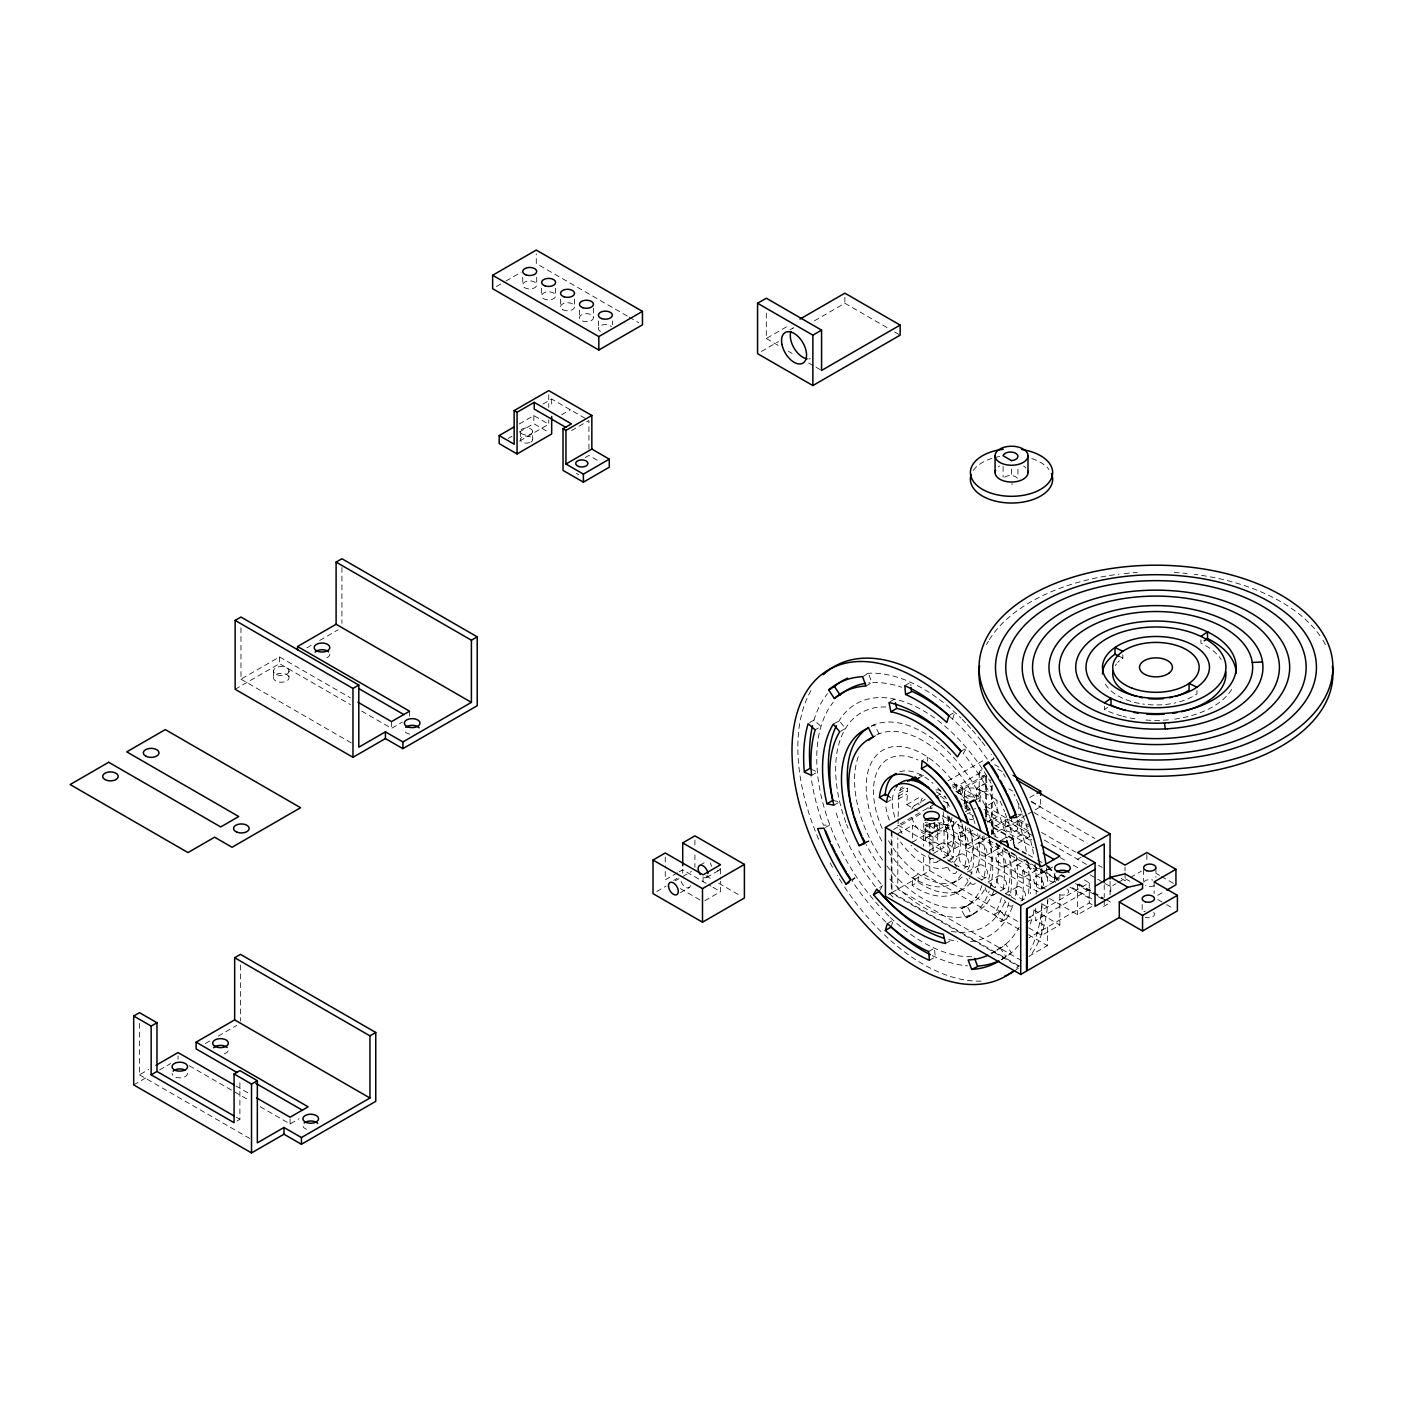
<?xml version="1.0" encoding="UTF-8"?>
<svg xmlns="http://www.w3.org/2000/svg" width="1403" height="1403" viewBox="0 0 1403 1403"><rect width="100%" height="100%" fill="white"/><g stroke="black" fill="none" stroke-linecap="round" stroke-linejoin="round"><path stroke-width="0.75" stroke-dasharray="5 3.75" d="M951.953 817.423L951.883 818.317A16.45 9.505 60 0 1 940.396 823.017M912.16 885.381L912.792 877.419L918.614 874.051L917.983 882.031L912.16 885.381L913.002 885.977A80.234 46.317 60 0 0 969.666 878.068M927.576 761.268L927.909 757.287L923.542 759.795M898.095 816.546L898.92 793.186L900.919 787.89L904.409 785.873M898.92 793.186L907.653 788.153L906.812 804.638L917.878 811.022M891.168 927.05L893.202 920.175L887.38 923.542M952.672 719.143L954.724 712.25L948.902 715.618M813.915 720.388L815.564 715.302A160.468 92.651 60 0 1 827.472 693.731M1030.311 924.016L1031.959 918.93A160.468 92.651 60 0 0 1034.485 908.074M1001.426 897.815A123.446 71.272 60 0 1 995.551 912.511L994.499 914.247L1000.97 921.859L1002.689 918.877A133.723 77.2 60 0 0 1009.003 901.848M879.26 891.256L882.627 885.731L880.593 883.346A123.446 71.272 60 0 1 857.04 847.71M838.398 721.931L840.643 718.371A133.723 77.2 60 0 1 890.326 698.343L894.816 699.168A133.723 77.2 60 0 1 964.247 745.274L968.456 750.237A133.723 77.2 60 0 1 982.258 768.879M1002.724 958.442L1011.388 952.76L1005.723 944.219L998.971 948.41A150.191 86.705 60 0 1 991.763 953.338L997.586 949.971M990.939 761.145L993.973 758.532L991.009 754.13M1026.435 853.603L1013.299 846.027L1013.299 839.38L1028.294 830.646M1121.541 715.916A80.234 46.317 0 0 1 1105.336 710.023L1104.424 709.567L1107.721 707.287M496.416 286.51L504.01 282.143M505.904 281.038L521.092 272.27M542.961 404.046L551.677 399.013L587.068 419.427M519.233 423.987L533.824 415.569L548.766 424.197L548.766 420.006M508.307 438.367L511.955 436.263M519.233 432.054L533.824 423.636L548.117 431.878M561.568 414.797L570.302 409.764M519.619 441.033L548.766 424.197M571.459 430.581L588.927 420.514L588.927 451.082M766.301 313.062L766.301 338.526L788.749 325.566M789.942 329.81L793.432 327.793A17.695 10.207 60 0 0 791.502 330.038M761.373 351.452L778.455 341.595M814.494 320.778L844.869 303.258L887.24 327.723M585.226 457.588L588.927 455.449L598.187 460.798M240.965 627.755L240.965 679.192L279.513 656.937L350.469 697.887M235.143 689.276L279.513 663.654L350.469 704.622M306.801 647.905L312.343 644.696M319.744 640.434L338.228 629.754M361.658 711.075L391.542 728.332L402.363 722.071M139.511 1023.383L139.511 1074.821L148.7 1069.524M133.688 1084.887L148.49 1076.364M159.574 1069.945L170.675 1063.544M205.347 1043.534L210.888 1040.324M218.289 1036.063L236.774 1025.383M862.582 676.667L868.404 673.3L871.894 682.665L876.489 682.559A150.191 86.705 60 0 1 901.691 687.242M866.072 686.014L871.894 682.665A150.191 86.705 60 0 0 868.65 682.91M809.654 722.58L814.021 720.072L821.018 726.473L815.213 729.841M833.277 724.176L839.099 720.826L845.553 728.438L839.731 731.787M904.812 685.699L910.617 682.332L910.933 685.839M890.168 701.64L894.535 699.115M871.438 726.351L874.35 724.667L879.015 733.822L873.21 737.171M811.583 775.385L817.405 772.036L810.145 768.756M236.984 1121.015L239.895 1119.331L239.895 1081.204M677.474 872.806L665.25 879.874L665.25 869.527M679.21 871.807L682.717 869.79L711.075 886.17M673.633 880.4L677.123 878.383M699.816 865.283L706.796 861.249M656.744 891.501L666.022 886.152M675.281 880.786L678.999 878.646M682.717 876.507L691.433 871.473M680.473 892.606L689.189 887.555M706.656 877.471L718.862 870.421M833.891 805.234L839.713 801.885L832.768 800.394M260.204 1106.704L290.088 1123.943L299.102 1118.735M825.473 827.367L829.839 824.841L823.456 825.192L822.947 823.859A160.468 92.651 60 0 1 811.022 776.718M960.792 751.429L966.614 748.062L963.247 753.569L965.282 755.971A123.446 71.272 60 0 1 1005.477 834.522L1006.161 837.433L1013.106 838.924L1007.284 842.274M704.815 900.691L720.528 891.624L720.528 881.294M919.035 777.823L924.279 774.807L919.123 775.245M899.779 790.398L906.759 786.364M886.678 802.358L892.501 798.991L888.888 796.553M898.341 796.238L907.075 791.187M898.095 799.219L906.812 794.186M906.812 804.638L921.789 795.992M947.972 780.875L985.38 759.286M991.062 760.216L993.973 758.532M914.703 805.41L925.191 799.359M935.906 796.641L943.325 792.362M952.584 787.013L956.285 784.873L976.646 796.641M953.391 788.223L982.977 771.141M864.739 843.484L870.561 840.134L864.985 842.309M898.095 818.703L898.095 825.192L934.03 804.445M956.285 784.873L956.285 791.59L985.38 774.807M920.631 813.863L891.975 830.401L891.975 892.554L1019.753 966.316M957.021 792.853L986.397 775.894L986.397 816.616M897.797 833.768L912.616 825.21L932.977 836.977L944.061 830.576L1045.463 889.116M976.646 798.745L976.646 788.24L991.483 779.665M963.686 804.112L967.386 801.99M975.067 800.359L980.89 797.009M932.977 836.977L932.977 853.761L944.061 847.359L923.7 835.609L912.616 842.01L912.616 825.21M969.28 809.285L965.597 811.425L977.172 818.107M850.621 880.225L856.444 876.875L851.902 880.768L854.865 885.17A160.468 92.651 60 0 0 886.24 922.455M931.171 833.908L948.621 823.824M944.763 829.857L953.479 824.806M985.958 821.071L985.958 806.374L997.007 799.991L997.007 816.792L987.8 822.105M941.22 843.501L929.277 850.393A6.997 4.034 60 0 1 933.889 850.972M959.582 832.838L968.105 827.928M947.551 843.677L953.374 840.309L960.617 845.237L954.794 848.587L947.551 843.677A43.212 24.938 60 0 0 942.15 817.247M938.151 822.719L962.107 836.556L972.98 830.278M987.484 821.895L992.938 818.738L1030.346 840.344M1029.749 797.5L1035.204 794.344M879.716 887.415L882.627 885.731M1007.915 818.896L992.938 827.612L1013.299 839.38M937.011 861.986L942.132 859.022M943.833 858.04L948.937 855.093M966.649 844.922L978.575 838.029M1016.596 817.475L1022.419 814.108L1020.227 808.374A160.468 92.651 60 0 0 1014.123 794.326M888.345 894.658L891.256 892.974L1019.034 966.737M891.975 892.554L929.803 870.719L1019.42 922.455M949.691 859.232L953.374 857.11L953.374 818.738M965.597 826.437L965.597 850.06L989.641 836.17M1031.889 835.294L1011.528 823.526L992.938 834.259L992.938 818.738M1026.102 815.108L1018.841 819.317L1030.205 825.876M1027.925 814.073L1033.38 810.916M1035.204 809.864L1040.658 806.725L1040.658 795.08M960.494 854.164L948.568 861.039A6.997 4.034 60 0 1 953.338 862.319M978.54 843.747L985.344 839.801M1001.795 839.959L1006.161 837.433M964.071 868.247L967.491 866.282M985.52 855.865L997.463 848.973M967.474 871.964L979.399 865.072M997.445 854.655L1005.969 849.744M1030.1 836.328L1013.86 845.711L1013.86 838.994L993.499 827.226L993.499 833.943M952.321 883.452L958.144 880.102M956.408 892.957L962.23 889.59M981.293 880.137L986.397 877.191M1004.443 866.773L1016.368 859.899M988.098 881.908L998.322 875.998M1016.351 865.581L1026.575 859.671M1022.313 900.603A150.191 86.705 60 0 0 1023.103 876.454L1022.682 870.649L1028.504 867.282L1035.73 870.561L1023.348 877.699M961.037 908.846L966.86 905.496L971.525 914.616L965.702 917.983L961.037 908.846L963.247 907.916A96.702 55.822 60 0 0 982.1 885.083M966.053 906.408L971.876 903.041M993.377 894.991L998.498 892.045M1000.199 891.063L1005.32 888.117M1017.228 886.924L1005.302 893.799A6.997 4.034 60 0 1 1011.265 896.342M1035.274 876.507L1047.199 869.614M1052.636 866.984L1041.815 873.227L941.01 815.038M969.929 916.036L975.751 912.687M1077.609 859.285L1081.152 857.251M928.646 951.532L934.468 948.182L935.257 956.986L929.435 960.336M994.499 914.247L1000.321 910.88L1006.793 918.491L1000.97 921.859M945.517 943.517L951.339 940.168M1020.823 901.007L1024.225 899.025M1042.254 888.608L1054.197 881.733M1028.855 917.685L1089.237 882.803L1089.237 902.971L1028.855 937.835M1026.031 922.595L1031.854 919.246L1029.065 916.685M1035.712 908.337L1035.712 920.438L1092.253 887.801M1105.161 883.539L1110.773 886.784L1116.139 883.68M1117.928 882.645L1125.083 878.506L1132.081 882.54M1121.243 878.436L1125.031 880.628L1128.661 878.524M1130.485 877.471L1141.393 871.175M1028.75 927.839L1041.815 935.38L1059.861 924.98L1059.861 892.834M1049.602 898.551L1077.609 914.721L1092.411 906.18M1001.935 959.301L1004.846 957.618M1103.495 906.496L1110.773 902.304L1105.143 899.042M1028.855 956.32L1047.34 945.64L1047.34 927.155L1035.712 920.438M1157.756 895.324L1165.034 891.133M871.614 725.86L874.735 724.509A106.979 61.767 60 0 1 939.414 743.923M876.805 734.751L879.751 733.506A96.702 55.822 60 0 1 974.699 797.956M965.702 917.983L966.895 917.527A106.979 61.767 60 0 0 989.255 890.993M1018.157 814.354L1022.419 814.108M866.896 673.37L871.737 673.159A160.468 92.651 60 0 1 908.25 681.244L913.704 683.735A160.468 92.651 60 0 1 951.76 709.567L957.021 714.355A160.468 92.651 60 0 1 960.932 718.126M948.779 939.607L953.321 940.589A133.723 77.2 60 0 0 957.775 941.273M1022.682 870.649L1029.96 874.332A160.468 92.651 60 0 1 1030.504 893.623M932.188 955.583L937.642 958.056A160.468 92.651 60 0 0 967.526 965.878M1118.928 656.148L1122.856 658.06A43.212 24.938 0 0 0 1117.805 662.374M894.605 331.967L900.147 335.159M766.301 338.526L779.209 345.98M788.416 351.294L792.099 353.416M808.689 362.991L814.214 366.183M816.055 367.253L821.579 370.445M627.299 316.061L536.279 263.518L536.279 253.908M629.193 317.166L638.681 322.637M994.639 764.617L1000.181 767.827M997.831 769.054L1003.443 772.299M1031.451 801.394L1040.658 806.725M1155.949 873.28L1159.58 875.384M1161.403 876.419L1174.136 883.785M1008.845 788.854L1012.58 791.011M1031.275 801.814L1094.884 838.52M1034.011 812.547L1087.097 843.203M976.646 788.24L997.007 799.991M1041.587 832.453L1075.733 852.165M1098.479 865.3L1102.267 867.492M1157.703 899.498L1164.876 903.62M1166.665 904.654L1173.82 908.793M1018.315 820.737L1028.504 826.613M985.958 806.374L1027.347 830.278M1044.27 840.046L1087.535 865.02M956.285 791.59L969.245 799.079M984.047 809.321L997.007 816.792M960.915 798.973L968.386 803.288M985.187 812.986L1031.854 839.941M1060.282 857.619L1065.894 860.863M1073.365 865.177L1078.977 868.422M1090.201 874.893L1095.813 878.138M1097.69 879.207L1103.302 882.452M964.65 807.847L970.245 811.092M987.046 820.79L1033.73 847.728M936.345 791.853L945.815 797.307M1084.256 879.927L1089.237 882.803M943.325 800.92L948.866 804.112M1028.294 854.673L1035.8 859.004M1037.676 860.092L1043.288 863.336M1045.165 864.423L1052.671 868.755M1078.907 883.908L1092.025 891.466M1093.902 892.554L1103.284 897.973M994.078 835.767L997.831 837.924M1014.65 847.64L1025.874 854.129M1046.463 866.002L1052.057 869.246M1061.422 874.648L1065.158 876.805M1078.258 884.364L1106.301 900.551M1047.497 867.44L1053.092 870.667M1060.563 874.981L1064.298 877.138M1075.505 883.609L1096.041 895.465M1097.9 896.535L1103.495 899.779M995.744 843.449L1016.316 855.321M1023.804 859.636L1059.335 880.155M1072.436 887.713L1093.007 899.604M988.571 840.151L1058.686 880.628M1069.893 887.099L1092.306 900.024M1089.237 902.971L1092.148 904.654M965.597 850.06L1038.395 892.098M1042.359 904.111L1047.34 907.004L1047.34 900.708M898.095 825.192L953.374 857.11M959.038 866.773L947.849 860.302L947.849 815.301M977.716 877.541L983.31 880.786M990.781 885.1L998.252 889.397M1005.723 893.711L1009.458 895.868M1011.317 896.955L1016.912 900.182M1033.73 909.881L1059.861 924.98M1019.244 929.417L923.7 874.244L923.7 854.918M1028.609 934.819L1047.34 945.64M1021.454 960.581L897.797 889.186L897.797 838.029M705.919 875.805L711.409 878.979M718.739 883.206L740.731 895.903M712.97 887.257L720.528 891.624M680.385 888.608L703.078 901.708M240.965 679.192L351.329 742.906M235.95 1085.975L249.015 1093.516M189.265 1065.736L249.015 1100.233M236.125 1117.156L239.895 1119.331M139.511 1074.821L249.874 1138.534M949.305 716.091L954.443 720.739A150.191 86.705 60 0 1 987.466 759.514M890.326 917.492L893.992 920.929A150.191 86.705 60 0 0 930.978 946.569L936.292 949.007A150.191 86.705 60 0 0 971.77 956.741M999.901 947.569L1005.583 956.109M844.624 887.047L847.184 890.887A176.936 102.156 60 0 0 881.645 932.188M1035.063 864.283L1035.782 870.982A160.468 92.651 60 0 1 1036.115 894.36M1200.915 639.768L1200.915 643.135A69.957 40.389 0 0 1 1221.171 659.463M1196.952 690.557L1196.952 693.924A53.489 30.884 0 0 1 1173.995 703.149M1155.932 867.633L1155.932 877.331M1154.125 881.908L1154.125 893.553M1146.847 854.445L1146.847 860.267M1143.585 869.562L1143.585 881.207M1142.165 904.497L1142.165 912.266M1125.031 867.054L1125.031 870.93M1125.031 872.859L1125.031 880.628M1122.856 654.692L1122.856 658.06M1110.773 886.784L1110.773 894.535M1110.054 881.189L1110.054 898.411M1104.424 706.2L1104.424 709.567M1104.231 884.644L1104.231 897.499M1104.231 899.639L1104.231 906.075M1077.609 884.153L1077.609 914.721M1054.67 874.648L1054.67 880.014M1041.815 868.194L1041.815 888.239M1041.815 903.234L1041.815 935.38M1021.717 822.684L1021.717 829.419M1018.841 803.796L1018.841 809.619M1017.929 469.233L1017.929 477.774M1017.719 820.018L1017.719 828.805A6.173 3.56 0 0 1 1008.091 831.505A6.173 3.56 0 0 1 1008.88 825.35A6.173 3.56 0 0 1 1017.719 828.805M1011.528 469.163L1011.528 477.721M1011.528 816.809L1011.528 823.526M1005.407 819.492L1005.407 828.296M1003.092 466.427L1003.092 477.125M992.219 785.189L992.219 834.68M991.483 786.066L991.483 835.101M985.66 776.315L985.66 820.825M983.977 835.592L983.977 839.432M980.048 792.432A7.752 4.472 0 0 1 968.403 796.325A7.752 4.472 0 0 1 968.403 788.556A7.752 4.472 0 0 1 980.048 792.432L980.101 804.691M979.206 772.72L979.206 788.24M966.106 804.585L966.106 808.391M964.527 792.432L964.475 802.99M962.44 788.048L962.44 796.851M962.107 823.947L962.107 836.556M947.849 802.428L947.849 813.144M944.061 830.576L944.061 847.359M943.307 811.916L943.307 823.999M939.344 827.752L939.344 822.368A7.822 4.507 0 0 1 931.662 827.191A7.822 4.507 0 0 1 923.735 822.509L923.735 827.945M937.713 828.296A6.173 3.56 0 0 1 928.102 831.014A6.173 3.56 0 0 1 928.839 824.841A6.173 3.56 0 0 1 937.713 828.296L937.713 839.713M929.803 823.561L929.803 870.719M925.384 827.805L925.384 839.222M923.7 835.609L923.7 846.342M891.256 830.822L891.256 892.974M844.869 297.208L844.869 303.258M720.528 868.878L720.528 879.225M703.078 876.893L703.078 885.17M694.923 840.064L694.923 846.36M694.923 854.76L694.923 867.352M682.717 869.79L682.717 873.157M665.25 857.128L665.25 867.457M612.374 320.919L612.374 324.759M598.38 320.919L598.38 328.6M593.451 308.081L593.451 317.692A6.997 4.034 0 0 1 582.964 321.182A6.997 4.034 0 0 1 582.964 314.184A6.997 4.034 0 0 1 593.451 317.692M579.457 310.01L579.457 317.692M574.546 299.085L574.546 306.766M560.551 299.085L560.551 306.766M555.623 288.176L555.623 295.84A6.997 4.034 0 0 1 545.136 299.348A6.997 4.034 0 0 1 545.136 292.35A6.997 4.034 0 0 1 555.623 295.84M551.677 399.013L551.677 407.747M548.766 394.804L548.766 407.414M541.646 288.176L541.646 295.84M536.718 277.25L536.718 284.932A6.997 4.034 0 0 1 526.23 288.422A6.997 4.034 0 0 1 526.23 281.424A6.997 4.034 0 0 1 536.718 284.932M533.824 415.569L533.824 423.636M532.702 431.528A6.156 3.56 0 0 1 523.459 434.614A6.156 3.56 0 0 1 523.459 428.441A6.156 3.56 0 0 1 532.702 431.528L532.702 439.595M522.723 277.25L522.723 284.932M520.39 431.528L520.39 439.595M409.571 711.198L409.571 716.231M391.542 721.616L391.542 728.332M341.929 567.356L341.929 623.318M290.088 1118.91L290.088 1123.943M289.018 671.037A7.752 4.472 0 0 1 277.391 674.931A7.752 4.472 0 0 1 277.391 667.162A7.752 4.472 0 0 1 289.018 671.037L289.018 677.772A7.752 4.472 0 0 1 277.391 681.648A7.752 4.472 0 0 1 277.391 673.878A7.752 4.472 0 0 1 289.018 677.772M279.513 656.937L279.513 663.654M273.497 671.037L273.497 677.772M240.474 965.141L240.474 1021.086M178.058 1055.915L178.058 1059.283M600.431 331.459A6.997 4.034 0 0 1 601.115 325.408A6.997 4.034 0 0 1 611.427 326.583M810.215 358.712A17.695 10.207 60 0 1 808.742 358.94M973.349 470.408A41.143 23.763 0 0 1 992.85 458.097M996.218 457.203A41.143 23.763 0 0 1 999.69 456.501M1031.836 458.606A41.143 23.763 0 0 1 1048.988 469.426M998.252 466.918A16.45 9.505 0 0 1 999.585 466.006M1023.576 466.059A16.45 9.505 0 0 1 1025.996 468.006M1012.808 483.965A7.453 4.314 0 0 1 1011.528 484.123M1004.653 477.178A7.453 4.314 0 0 1 1011.703 475.617A7.453 4.314 0 0 1 1017.491 478.423M986.519 644.678A176.936 102.156 0 0 1 988.396 641.276M989.413 639.593A176.936 102.156 0 0 1 1118.963 574.195M1124.417 573.564A176.936 102.156 0 0 1 1137.254 572.494M1174.241 572.477A176.936 102.156 0 0 1 1187.096 573.529M1194.356 574.371A176.936 102.156 0 0 1 1197.969 574.844M1201.547 575.37A176.936 102.156 0 0 1 1321.942 638.698M1322.976 640.364A176.936 102.156 0 0 1 1325.817 645.468M1115.367 665.548A43.212 24.938 0 0 1 1116.49 663.935M1170.628 703.78A53.489 30.884 0 0 1 1142.656 703.99M1139.271 703.412A53.489 30.884 0 0 1 1104.284 682.051M1231.641 689.469A80.234 46.317 0 0 1 1174.627 719.125M1168.348 719.844A80.234 46.317 0 0 1 1144.427 719.914M1135.027 718.792A80.234 46.317 0 0 1 1122.996 716.302M578.755 474.582A6.156 3.56 0 0 1 576.493 473.285M529.632 442.664A6.156 3.56 0 0 1 520.408 439.911A6.156 3.56 0 0 1 528.65 436.245A6.156 3.56 0 0 1 530.895 442.103M409.711 734.12A7.822 4.507 0 0 1 404.38 729.56M329.81 654.079A7.822 4.507 0 0 1 326.162 658.077M306.433 1129.222A7.822 4.507 0 0 1 303.083 1126.363M187.564 1073.383A7.752 4.472 0 0 1 179.812 1077.872A7.752 4.472 0 0 1 172.043 1073.383M228.163 1050.882A7.822 4.507 0 0 1 222.849 1054.179M1059.896 879.015A7.822 4.507 0 0 1 1055.214 873.069M968.403 803.042A7.752 4.472 0 0 1 965.632 796.851A7.752 4.472 0 0 1 976.383 795.361A7.752 4.472 0 0 1 978.803 801.587M937.678 861.091A6.997 4.034 60 0 1 933.048 861.845A6.997 4.034 60 0 1 928.54 855.602M956.846 871.333A6.997 4.034 60 0 1 952.707 873.14A6.997 4.034 60 0 1 947.779 867.492M954.531 863.582A6.997 4.034 60 0 1 956.337 866.721M975.26 883.346A6.997 4.034 60 0 1 966.685 878.401M969.701 871.772A6.997 4.034 60 0 1 972.261 873.245M994.166 894.272A6.997 4.034 60 0 1 989.238 894.237A6.997 4.034 60 0 1 985.099 887.661M988.606 882.68A6.997 4.034 60 0 1 992.359 885.416M1013.089 905.181A6.997 4.034 60 0 1 1004.513 900.235M979.995 834.803A6.997 4.034 60 0 1 975.085 837.731A6.997 4.034 60 0 1 970.104 829.191M998.901 845.763A6.997 4.034 60 0 1 993.955 848.622A6.997 4.034 60 0 1 989.01 840.064M1017.649 858.075A6.997 4.034 60 0 1 1012.229 859.127A6.997 4.034 60 0 1 1007.933 850.972M1036.729 867.615A6.997 4.034 60 0 1 1031.135 870.035A6.997 4.034 60 0 1 1026.996 860.513M1054.197 873.648A6.997 4.034 60 0 1 1052.776 882.049A6.997 4.034 60 0 1 1045.761 873.332A6.997 4.034 60 0 1 1051.969 870.895M1153.687 912.424A6.173 3.56 0 0 1 1152.705 916.72A6.173 3.56 0 0 1 1145.251 917.299M1143.971 911.687A6.173 3.56 0 0 1 1145.251 911.126M1154.125 885.661A6.173 3.56 0 0 1 1145.392 885.661M1143.796 882.224A6.173 3.56 0 0 1 1152.845 880.067M934.977 822.333A6.173 3.56 0 0 1 925.191 822.316M986.975 776.157A6.173 3.56 0 0 1 979.68 774.088A6.173 3.56 0 0 1 982.293 769.633M932.434 807.935A6.173 3.56 0 0 1 926.313 807.444M956.285 821.334A19.747 11.399 60 0 1 944.184 824.49L942.43 823.491A19.747 11.399 60 0 1 940.694 822.228M931.066 808.602A19.747 11.399 60 0 1 930.312 806.339M935.819 789.959A19.747 11.399 60 0 1 940.694 790.538M948.095 816.739A19.747 11.399 60 0 1 942.781 830.716A19.747 11.399 60 0 1 927.085 822.228M920.719 802.919A19.747 11.399 60 0 1 924.402 796.027M720.125 868.475A6.997 4.034 60 0 1 717.442 870.807M711.724 866.3A6.997 4.034 60 0 1 710.479 862.898M690.434 885.609A6.997 4.034 60 0 1 685.611 887.257A6.997 4.034 60 0 1 680.788 880.032M707.901 875.525A6.997 4.034 60 0 1 702.64 876.91M968.228 807.216A6.173 3.56 0 0 1 968.088 801.92M1056.354 880.593A6.173 3.56 0 0 1 1064.824 876.822M973.033 819.492A6.173 3.56 0 0 1 969.28 819.071M967.228 813.898A6.173 3.56 0 0 1 968.088 813.337L969.105 812.898A6.173 3.56 0 0 1 970.28 812.583M1066.946 889.081A6.173 3.56 0 0 1 1067.174 893.851A6.173 3.56 0 0 1 1058.984 894.483M975.734 808.584A7.822 4.507 0 0 1 974.436 808.865M970.28 808.9A7.822 4.507 0 0 1 968.964 808.619M967.754 808.216A7.822 4.507 0 0 1 964.685 805.585M964.527 803.972A7.822 4.507 0 0 1 968.21 800.675M1055.67 882.347A7.822 4.507 0 0 1 1056.705 877.085A7.822 4.507 0 0 1 1065.719 876.016M1017.385 820.913A6.173 3.56 0 0 1 1008.792 822.93A6.173 3.56 0 0 1 1006.46 817.756M952.181 785.171A6.173 3.56 0 0 1 962.107 786.68A6.173 3.56 0 0 1 955.899 791.397M958.231 793.256A6.173 3.56 0 0 1 961.423 798.605M1040.342 869.106A176.936 102.156 60 0 1 1042.113 888.923M1041.885 905.794A176.936 102.156 60 0 1 1030.258 950.006M1019.262 965.404A176.936 102.156 60 0 1 1016.684 967.982M981.153 981.135A176.936 102.156 60 0 1 939.764 972.525L933.258 969.578A176.936 102.156 60 0 1 883.206 933.696M842.081 883.206A176.936 102.156 60 0 1 837.188 875.332M832.54 867.335A176.936 102.156 60 0 1 828.998 860.828M818.65 839.24A176.936 102.156 60 0 1 798.973 767.511L798.254 759.584A176.936 102.156 60 0 1 812.758 687.628M1046.428 867.773A176.936 102.156 60 0 1 1047.936 885.556M1047.901 898.779A176.936 102.156 60 0 1 1029.872 956.372M1018.403 968.14A176.936 102.156 60 0 1 1014.036 971.262M911.862 817.423A16.45 9.505 60 0 0 923.858 833.575A16.45 9.505 60 0 0 934.433 828.401L934.573 826.367A16.45 9.505 60 0 0 934.012 821.895M911.862 809.11A16.45 9.505 60 0 1 919.333 804.796M949.13 816.616A43.212 24.938 60 0 1 942.974 857.847M933.872 858.899A43.212 24.938 60 0 1 910.985 845.22M902.094 833.417A43.212 24.938 60 0 1 897.902 825.42M894.816 817.195A43.212 24.938 60 0 1 893.729 792.467M894.43 790.538A43.212 24.938 60 0 1 895.254 788.749M947.007 867.247A53.489 30.884 60 0 1 900.551 841.94M889.292 820.194A53.489 30.884 60 0 1 885.503 804.305M899.849 771.738A53.489 30.884 60 0 1 933.013 783.365M937.73 787.995A53.489 30.884 60 0 1 942.185 793.186M944.307 795.939A53.489 30.884 60 0 1 946.323 798.816M958.126 823.964A53.489 30.884 60 0 1 953.794 862.722M962.212 877.033A69.957 40.389 60 0 1 888.204 840.257M882.206 828.559A69.957 40.389 60 0 1 917.965 759.952M970.35 830.734A69.957 40.389 60 0 1 967.158 870.772M970.823 882.452A80.234 46.317 60 0 1 918.825 882.61L915.44 880.26A80.234 46.317 60 0 1 887.661 850.586M881.821 841.046A80.234 46.317 60 0 1 871.298 762.723A80.234 46.317 60 0 1 925.366 755.603L928.751 757.848A80.234 46.317 60 0 1 968.088 806.059M968.771 807.497A80.234 46.317 60 0 1 970.069 810.39M972.437 816.195A80.234 46.317 60 0 1 973.507 819.124M973.998 820.58A80.234 46.317 60 0 1 974.945 823.508M977.593 833.645A80.234 46.317 60 0 1 975.488 874.7M886.959 866.019A96.702 55.822 60 0 0 966.123 905.794L969.07 904.567A96.702 55.822 60 0 0 986.607 885.205M882.645 860.179A96.702 55.822 60 0 1 871.175 841.362L868.72 836.434A96.702 55.822 60 0 1 859.267 754.112M989.413 839.573A96.702 55.822 60 0 1 987.922 881.715M993.71 891.361A106.979 61.767 60 0 1 972.717 914.16L969.543 915.37A106.979 61.767 60 0 1 887.748 876.665M880.663 867.685A106.979 61.767 60 0 1 866.212 844.676M940.764 745.063A106.979 61.767 60 0 1 979.206 793.765L981.89 798.956A106.979 61.767 60 0 1 995.323 836.065M996.726 843.028A106.979 61.767 60 0 1 995.06 887.625M951.322 931.346A123.446 71.272 60 0 0 999.269 912.616L1001.374 909.162A123.446 71.272 60 0 0 1004.951 901.515M893.062 897.096A123.446 71.272 60 0 1 888.8 892.711M848.096 828.331A123.446 71.272 60 0 1 846.588 824.403M845.851 822.439A123.446 71.272 60 0 1 840.397 804.778L839.029 798.956A123.446 71.272 60 0 1 844.501 730.156L846.605 726.701A123.446 71.272 60 0 1 886.082 707.007M1008.897 851.814A123.446 71.272 60 0 1 1007.617 892.957M970.595 941.483A133.723 77.2 60 0 0 1006.389 919.193L1008.511 915.51A133.723 77.2 60 0 0 1013.124 904.549M875.349 886.521A133.723 77.2 60 0 1 835.469 810.653M984.099 771.685A133.723 77.2 60 0 1 991.027 783.207M1000.111 801.113A133.723 77.2 60 0 1 1004.618 811.793M1005.214 813.319A133.723 77.2 60 0 1 1006.723 817.405M1007.442 819.457A133.723 77.2 60 0 1 1012.861 837.801L1014.211 843.834A133.723 77.2 60 0 1 1014.983 847.833M1016.228 855.725A133.723 77.2 60 0 1 1014.825 898.481M991.009 953.075A150.191 86.705 60 0 0 1004.794 945.043L1008.091 942.097A150.191 86.705 60 0 0 1019.052 927.313M888.888 916.141A150.191 86.705 60 0 1 881.417 908.548M878.962 905.882A150.191 86.705 60 0 1 860.548 882.873L856.304 876.665A150.191 86.705 60 0 1 831.891 830.208L829.261 823.333A150.191 86.705 60 0 1 817.756 775.877L817.16 769.405A150.191 86.705 60 0 1 820.404 728.508L821.93 723.492A150.191 86.705 60 0 1 833.259 702.201M1018.438 821.141A150.191 86.705 60 0 1 1026.715 853.533M1027.996 862.354A150.191 86.705 60 0 1 1028.452 866.686L1028.925 873.104A150.191 86.705 60 0 1 1028.136 897.236M962.212 719.406A160.468 92.651 60 0 1 966.053 723.334M967.316 724.685A160.468 92.651 60 0 1 971.069 728.788M972.297 730.174A160.468 92.651 60 0 1 980.767 740.293M981.942 741.801A160.468 92.651 60 0 1 986.555 747.887M1003.426 773.754A160.468 92.651 60 0 1 1005.32 777.122M1022.927 815.441A160.468 92.651 60 0 1 1034.099 857.496M1018.42 945.587A160.468 92.651 60 0 1 1012.054 952.216L1008.547 955.075A160.468 92.651 60 0 1 1000.97 959.827M948.884 817.651A53.489 30.884 60 0 1 954.794 848.587M969.578 828.331A80.234 46.317 60 0 1 970.841 875.069M961.336 874.139A69.957 40.389 60 0 1 912.792 877.419M962.388 826.121A69.957 40.389 60 0 1 964.703 866.054M989.501 839.415A106.979 61.767 60 0 1 990.378 887.047M982.188 836.328A96.702 55.822 60 0 1 984.099 877.524M1009.529 853.182A133.723 77.2 60 0 1 1010.3 895.43M1002.18 849.481A123.446 71.272 60 0 1 1003.075 890.168M940.396 796.132A16.45 9.505 60 0 1 950.76 809.461M926.822 837.188L926.103 837.801A6.173 3.56 0 0 0 931.346 843.028A6.173 3.56 0 0 0 937.186 838.012A6.173 3.56 0 0 0 926.822 837.188M562.603 309.625A6.997 4.034 0 0 0 574.301 307.818A6.997 4.034 0 0 0 565.742 302.873A6.997 4.034 0 0 0 562.603 309.625M940.168 847.096A6.997 4.034 60 0 0 948.007 855.584A6.997 4.034 60 0 0 947.06 845.202A6.997 4.034 60 0 0 940.168 847.096M958.179 836.083A6.997 4.034 60 0 0 965.632 845.255A6.997 4.034 60 0 0 965.545 835.311A6.997 4.034 60 0 0 958.179 836.083M959.038 857.356A6.997 4.034 60 0 0 966.457 866.598A6.997 4.034 60 0 0 966.457 856.707A6.997 4.034 60 0 0 959.038 857.356M977.961 868.282A6.997 4.034 60 0 0 985.38 877.506A6.997 4.034 60 0 0 985.38 867.615A6.997 4.034 60 0 0 977.961 868.282M996.867 879.207A6.997 4.034 60 0 0 1004.285 888.432A6.997 4.034 60 0 0 1004.285 878.541A6.997 4.034 60 0 0 996.867 879.207M1015.772 890.116A6.997 4.034 60 0 0 1023.19 899.341A6.997 4.034 60 0 0 1023.19 889.449A6.997 4.034 60 0 0 1015.772 890.116M1033.818 879.699A6.997 4.034 60 0 0 1041.236 888.941A6.997 4.034 60 0 0 1041.236 879.032A6.997 4.034 60 0 0 1033.818 879.699M1014.913 868.79A6.997 4.034 60 0 0 1022.331 878.015A6.997 4.034 60 0 0 1022.331 868.124A6.997 4.034 60 0 0 1014.913 868.79M995.99 857.864A6.997 4.034 60 0 0 1003.408 867.089A6.997 4.034 60 0 0 1003.408 857.198A6.997 4.034 60 0 0 995.99 857.864M977.084 846.938A6.997 4.034 60 0 0 984.503 856.181A6.997 4.034 60 0 0 984.503 846.29A6.997 4.034 60 0 0 977.084 846.938M982.293 791.327A6.173 3.56 0 0 0 991.553 788.24A6.173 3.56 0 0 0 982.293 785.154A6.173 3.56 0 0 0 982.293 791.327M926.909 831.681A7.822 4.507 0 0 0 939.326 828.559A7.822 4.507 0 0 0 928.418 823.912A7.822 4.507 0 0 0 926.909 831.681"/><path stroke-width="1.5" d="M934.644 804.252A43.212 24.938 60 0 0 886.678 802.358L879.453 797.448L879.576 796.08A53.489 30.884 60 0 1 906.198 774.894A53.489 30.884 60 0 1 945.903 811.285M885.17 795.466L885.398 792.713A53.489 30.884 60 0 1 896.096 773.386M961.037 822.105A69.957 40.389 60 0 0 921.455 768.616L922.087 760.636L922.928 761.198A80.234 46.317 60 0 1 968.175 823.947M885.346 930.417L887.38 923.542L888.169 924.279A150.191 86.705 60 0 0 925.156 949.936L928.646 951.532L929.435 960.336L926.366 958.933A160.468 92.651 60 0 1 888.309 933.1L885.346 930.417L891.168 927.05L894.114 929.751A160.468 92.651 60 0 0 930.364 954.689M873.438 894.623L876.805 889.099L878.822 891.484A123.446 71.272 60 0 0 941.15 933.784L943.342 934.24L945.517 943.517L942.956 942.974A133.723 77.2 60 0 1 873.683 894.939L879.26 891.256M846.079 884.136L850.481 880.032A150.191 86.705 60 0 1 826.069 833.575L824.017 828.191L817.633 828.559L819.843 834.294A160.468 92.651 60 0 0 844.729 882.136L846.079 884.136L848.99 882.452M983.591 765.81L988.15 761.899L989.501 763.898A160.468 92.651 60 0 1 1014.404 811.741L1016.596 817.475L1010.213 817.826L1009.511 815.897A150.191 86.705 60 0 0 985.8 769.142L983.591 765.81L989.413 762.46M834.329 698.448L836.995 696.274A150.191 86.705 60 0 1 865.932 686.014L862.582 676.667L861.074 676.737A160.468 92.651 60 0 0 831.505 687.593L828.664 689.908L834.329 698.448L842.817 692.907A150.191 86.705 60 0 1 865.633 683.331M833.82 687.084L837.328 684.226A160.468 92.651 60 0 1 847.605 678.175M1122.856 651.325L1114.999 647.52L1114.999 654.254L1113.859 655.026A53.489 30.884 0 0 0 1102.477 673.984M1104.424 702.85L1111.018 698.308L1111.018 705.025A69.957 40.389 0 0 0 1125.767 710.497M1200.915 636.418L1207.492 631.876L1207.492 638.593L1204.195 640.855M492.628 275.269L536.279 250.067L642.469 311.378L642.469 324.83L598.818 350.013L492.628 288.702L492.628 275.269L598.818 336.58L642.469 311.378M551.677 416.481L551.677 433.948L517.058 453.941L499.187 443.629L499.187 435.561L514.147 444.19L514.147 410.605L548.766 390.613L591.838 415.463L591.838 449.065L565.935 464.025L565.935 430.423L591.838 415.463M514.147 410.605L517.058 412.272L534.227 402.363L571.459 423.864L563.024 428.739L563.024 470.408L583.402 482.158L609.288 467.217L609.288 459.149L591.838 449.065M499.187 435.561L513.779 427.143M757.567 303.258L766.301 298.208L821.579 330.126L821.579 370.445L900.147 325.093L900.147 335.159L812.863 385.562L757.567 353.644L757.567 303.258L812.863 335.159L821.579 330.126M336.106 562.112L341.929 558.745L477.213 636.857L477.213 705.727L402.889 748.658L385.422 738.574L352.977 757.304L235.143 689.276L235.143 620.407L240.965 617.039L358.8 685.067L358.8 747.22L385.422 731.857L402.889 741.924L471.408 702.377L471.408 640.224L336.106 562.112L336.106 624.265L471.408 702.377M799.973 319.095L844.869 293.174L900.147 325.093M565.935 464.025L583.402 474.091L609.288 459.149M297.559 649.887L297.559 646.52L336.106 624.265M235.143 620.407L352.977 688.435L358.8 685.067M471.408 640.224L477.213 636.857M234.652 957.74L369.954 1035.852L369.954 1098.005L234.652 1019.893L234.652 957.74L240.474 954.373L375.758 1032.485L375.758 1101.355L301.435 1144.269L283.967 1134.203L251.523 1152.933L133.688 1084.887L133.688 1016.018L139.511 1012.668L156.978 1022.734L156.978 1071.454L234.231 1116.069M133.688 1016.018L151.156 1026.102L156.978 1022.734M156.031 1065.28L178.058 1052.566L234.073 1084.887M237.177 1072.576L196.104 1048.865L196.104 1042.148L234.652 1019.893M151.156 1026.102L151.156 1074.821L156.978 1071.454M828.664 689.908L834.487 686.558L840.151 695.099M151.156 1074.821L234.073 1122.698L234.073 1073.979L239.895 1070.612L257.345 1080.696L257.345 1142.849L283.967 1127.486L301.435 1137.552L369.954 1098.005M905.601 694.485L906.426 694.836A150.191 86.705 60 0 1 943.5 719.458L946.867 722.51L948.902 715.618L945.938 712.917A160.468 92.651 60 0 0 907.881 687.084L904.812 685.699L905.601 694.485L912.248 691.486A150.191 86.705 60 0 1 949.305 716.091M890.905 711.777L893.097 712.25A123.446 71.272 60 0 1 955.408 754.551L957.425 756.936L960.792 751.429L958.424 748.641A133.723 77.2 60 0 0 888.993 702.535L890.905 711.777L896.727 708.427L898.902 708.883A123.446 71.272 60 0 1 961.23 751.184M234.073 1073.979L251.523 1084.045L257.345 1080.696M804.322 772.124L811.583 775.385L811.337 772.755A150.191 86.705 60 0 1 814.582 731.875L815.213 729.841L808.093 723.738A160.468 92.651 60 0 0 804.287 771.685L810.11 768.335A160.468 92.651 60 0 1 812.53 725.702M682.717 842.905L694.923 835.855L744.397 864.406L744.397 898.008L702.5 922.192L653.026 893.641L653.026 860.039L665.25 852.989L703.078 874.823L720.528 864.757L682.717 842.905L682.717 865.651M369.954 1035.852L375.758 1032.485M826.946 803.761L833.891 805.234L833.207 802.323A123.446 71.272 60 0 1 838.678 733.506L839.731 731.787L833.277 724.176L832.575 725.281A133.723 77.2 60 0 0 826.49 801.85L826.946 803.761L832.768 800.394L832.312 798.482A133.723 77.2 60 0 1 836.381 725.719M653.026 860.039L702.5 888.608L744.397 864.406M921.455 768.616L927.26 765.266A69.957 40.389 60 0 1 950.462 788.1M879.453 797.448L885.275 794.098L888.888 796.553M907.671 781.243L915.037 777.052M909.249 780.769L912.739 778.753M915.633 777.262L910.389 780.278L915.545 779.84L919.035 777.823M912.897 779.875L916.387 777.858M1095.059 869.369L1026.54 908.934L1026.54 971.086L1020.718 974.436L885.433 896.342L885.433 827.454L929.803 801.85L1041.815 866.51L1059.861 856.093L1041.184 845.325M859.162 845.676L864.739 843.484L862.898 839.801A96.702 55.822 60 0 1 870.982 738.101L873.21 737.171L868.527 728.034L865.791 729.209A106.979 61.767 60 0 0 856.9 841.099L859.162 845.676L864.985 842.309L862.722 837.749M980.89 831.33A96.702 55.822 60 0 0 971.35 806.234L969.491 802.534L973.857 800.026M1037.027 793.291L1040.658 791.187L1040.658 795.08M1010.213 817.826L1016.035 814.477L1015.334 812.547A150.191 86.705 60 0 0 1007.231 793.747M1110.054 879.05L1110.054 833.838L1077.609 852.568L1095.059 862.652L1095.059 906.32L1127.994 887.31L1142.551 883.96L1142.551 888.59L1119.278 902.024L1119.278 917.544L1027.277 970.666L1027.277 908.513M1082.923 856.216L1104.231 843.922L1104.231 882.505M885.433 827.454L1020.718 905.566L1095.059 862.652M1095.901 885.679L1110.545 877.226L1125.083 873.876L1142.551 883.96M987.87 955.303A150.191 86.705 60 0 1 970.63 959.827L968.158 959.968L971.648 969.368L978.978 965.948A160.468 92.651 60 0 0 996.884 961.721M1166.858 890.081L1175.942 884.819L1175.942 869.299L1154.125 881.908L1177.398 895.342L1177.398 910.863L1142.551 930.996L1119.278 917.544M1119.278 902.024L1142.551 915.457L1177.398 895.342M969.491 802.534L975.067 800.359L976.067 802.306A106.979 61.767 60 0 1 989.097 837.661M1252.265 662.479L1262.49 661.953M971.648 969.368L973.156 969.298A160.468 92.651 60 0 0 999.041 960.985M1207.492 638.593L1208.421 639.031A80.234 46.317 0 0 1 1236.183 673.142M1196.952 687.207L1189.078 683.384L1189.078 690.101A43.212 24.938 0 0 1 1174.907 696.502M1114.999 654.254L1118.928 656.148M565.883 427.371L534.227 409.08L534.227 402.363M563.024 428.739L565.935 430.423M1013.089 775.28L1040.658 791.187M1175.942 869.299L1146.847 852.515L1125.031 865.107L1109.861 856.339M1016.526 779.858L1110.054 833.838M1110.545 877.226L1127.994 887.31M1043.06 853.112L1054.249 859.583M915.545 779.84L928.786 787.486M297.559 646.52L409.571 711.198L391.542 721.616L357.923 702.201M359.168 688.803L403.976 714.671M196.104 1042.148L308.116 1106.809L290.088 1117.226L256.486 1097.83M255.855 1083.362L302.522 1110.299M974.664 958.495L977.47 966.001M1001.023 843.712L1000.339 840.8L1007.284 842.274L1008.389 847.202M895.412 702.833L896.727 708.427M1164.42 722.948L1165.314 728.859M911.091 687.61L911.406 691.118M1142.551 915.457L1142.551 930.996M1027.996 455.782A16.45 9.505 0 0 1 1003.233 463.955A16.45 9.505 0 0 1 1003.373 447.487A16.45 9.505 0 0 1 1027.996 455.782L1027.996 472.583M1020.718 905.566L1020.718 974.436M995.078 455.694L995.078 472.495M812.863 335.159L812.863 385.562M702.5 888.608L702.5 922.192M598.818 336.58L598.818 350.013M583.402 474.091L583.402 482.158M517.058 412.272L517.058 453.941M402.889 741.924L402.889 748.658M385.422 731.857L385.422 738.574M352.977 688.435L352.977 757.304M301.435 1137.552L301.435 1144.269M283.967 1127.486L283.967 1134.203M251.523 1084.045L251.523 1152.933M807.146 358.852A17.695 10.207 60 0 1 794.168 348.277A17.695 10.207 60 0 1 790.871 331.546M1051.426 473.46A41.143 23.763 0 0 1 1012.457 503.011A41.143 23.763 0 0 1 971.227 474.495M1021.577 449.504A41.143 23.763 0 0 1 1044.989 486.367A41.143 23.763 0 0 1 977.014 485.473A41.143 23.763 0 0 1 1003.268 449.276M1027.873 471.39A16.45 9.505 0 0 1 1010.423 482.018A16.45 9.505 0 0 1 995.604 470.128M1332.394 666.478A176.936 102.156 0 0 1 1155.248 776.227A176.936 102.156 0 0 1 979.627 665.653M1172.154 697.203A43.212 24.938 0 0 1 1169.33 697.8M1163.473 698.641A43.212 24.938 0 0 1 1148.478 698.641M1142.621 697.8A43.212 24.938 0 0 1 1139.797 697.203M1137.044 696.502A43.212 24.938 0 0 1 1113.175 670.616M1225.801 671.809A69.957 40.389 0 0 1 1181.273 711.724M1177.135 712.566A69.957 40.389 0 0 1 1172.908 713.268M1164.262 714.18A69.957 40.389 0 0 1 1146.742 714.109M1138.114 713.127A69.957 40.389 0 0 1 1133.905 712.408M405.66 727.35A7.822 4.507 0 0 1 419.181 727.824M315.079 652.132A7.822 4.507 0 0 1 328.618 651.851M304.223 1122.979A7.822 4.507 0 0 1 317.727 1123.435M173.095 1071.155A7.752 4.472 0 0 1 185.301 1070.226M213.624 1047.76A7.822 4.507 0 0 1 227.163 1047.462M1056.634 871.754A7.822 4.507 0 0 1 1068.998 872.263M924.928 820.264A7.822 4.507 0 0 1 937.976 820.106M700.167 874.42A6.997 4.034 60 0 1 700.535 865.107A6.997 4.034 60 0 1 707.971 873.525M1012.58 971.507A176.936 102.156 60 0 1 816.844 851.533A176.936 102.156 60 0 1 866.773 661.69A176.936 102.156 60 0 1 1040.044 867.089M1014.036 971.262A176.936 102.156 60 0 1 1004.566 976.26M823.368 674.685A176.936 102.156 60 0 1 951.655 695.625A176.936 102.156 60 0 1 1045.866 863.722M896.219 787.118A43.212 24.938 60 0 1 897.324 785.645M898.551 784.33A43.212 24.938 60 0 1 934.889 794.08M936.818 796.238A43.212 24.938 60 0 1 938.677 798.517M943.781 805.901A43.212 24.938 60 0 1 945.289 808.514M955.408 795.308A69.957 40.389 60 0 1 957.688 799.061M958.407 800.324A69.957 40.389 60 0 1 961.827 806.795M965.352 814.74A69.957 40.389 60 0 1 968.193 822.754M868.878 740.118A96.702 55.822 60 0 1 873.999 736.259M979.452 807.847A96.702 55.822 60 0 1 982.854 816.213M983.468 817.896A96.702 55.822 60 0 1 988.764 836.276M861.898 835.995A106.979 61.767 60 0 1 854.217 816.511M853.655 814.74A106.979 61.767 60 0 1 868.667 727.473M1006.845 840.362A123.446 71.272 60 0 1 1007.985 846.114M944.184 938.309A133.723 77.2 60 0 1 879.506 891.571M991.623 765.792A150.191 86.705 60 0 1 998.48 777.069M1000.321 780.366A150.191 86.705 60 0 1 1002.128 783.681M1003.005 785.347A150.191 86.705 60 0 1 1006.425 792.046M850.551 878.769A160.468 92.651 60 0 1 847.43 873.876M846.412 872.228A160.468 92.651 60 0 1 835.995 853.638M835.118 851.919A160.468 92.651 60 0 1 831.751 844.974M830.138 841.484A160.468 92.651 60 0 1 825.648 830.927M1332.289 675.79L1331.289 681.104A176.936 102.156 0 0 1 1070.91 756.936A176.936 102.156 0 0 1 1041.605 589.418L1048.83 586.068A176.936 102.156 0 0 1 1170.558 565.549L1179.765 566.146A176.936 102.156 0 0 1 1290.97 601.326L1296.758 605.5A176.936 102.156 0 0 1 1332.289 675.79M115.94 779.559L114.327 780.261A7.752 4.472 0 0 1 102.717 776.771A7.752 4.472 0 0 1 113.099 772.176A7.752 4.472 0 0 1 115.94 779.559M1116.139 646.748L1113.859 648.309A53.489 30.884 0 0 0 1147.268 697.835A53.489 30.884 0 0 0 1206.422 657.113A53.489 30.884 0 0 0 1116.139 646.748M1169.278 672.949L1167.594 674.071A16.45 9.505 0 0 1 1140.306 670.301A16.45 9.505 0 0 1 1158.545 657.972A16.45 9.505 0 0 1 1169.278 672.949M108.697 762.267L70.15 784.54L187.984 852.568L214.606 837.188L232.056 847.272L300.575 807.707L165.291 729.595L126.744 751.868L238.756 816.528L220.709 826.946L108.697 762.267M1168.541 722.703L1163.052 723.036A96.702 55.822 0 0 1 1059.598 671.984A96.702 55.822 0 0 1 1147.04 611.778A96.702 55.822 0 0 1 1252.16 661.672L1252.563 664.864A96.702 55.822 0 0 1 1168.541 722.703M1167.506 728.771L1161.684 729.034A106.979 61.767 0 0 1 1049.286 672.072A106.979 61.767 0 0 1 1145.392 605.903A106.979 61.767 0 0 1 1262.156 659.866L1262.7 663.216A106.979 61.767 0 0 1 1167.506 728.771M1208.421 632.315L1204.703 630.561A80.234 46.317 0 0 0 1094.48 637.593A80.234 46.317 0 0 0 1101.706 701.482L1105.336 703.289A80.234 46.317 0 0 0 1217.453 697.116A80.234 46.317 0 0 0 1208.421 632.315M1011.528 460.605L1003.092 455.747A7.453 4.314 0 0 1 1010.826 452.047A7.453 4.314 0 0 1 1017.929 456.15A7.453 4.314 0 0 1 1011.528 460.605M601.869 318.656A6.997 4.034 0 0 0 612.374 315.166A6.997 4.034 0 0 0 601.869 311.676A6.997 4.034 0 0 0 601.869 318.656M582.964 307.748A6.997 4.034 0 0 0 593.451 304.241A6.997 4.034 0 0 0 582.964 300.751A6.997 4.034 0 0 0 582.964 307.748M564.059 296.822A6.997 4.034 0 0 0 574.546 293.332A6.997 4.034 0 0 0 564.059 289.825A6.997 4.034 0 0 0 564.059 296.822M545.136 285.914A6.997 4.034 0 0 0 555.623 282.406A6.997 4.034 0 0 0 545.136 278.916A6.997 4.034 0 0 0 545.136 285.914M526.23 274.988A6.997 4.034 0 0 0 536.718 271.498A6.997 4.034 0 0 0 526.23 267.991A6.997 4.034 0 0 0 526.23 274.988M781.945 344.436A17.695 10.207 60 0 0 802.814 363.202A17.695 10.207 60 0 0 797.413 335.861A17.695 10.207 60 0 0 781.945 344.436M1131.818 688.049A43.212 24.938 0 0 0 1199.056 669.091A43.212 24.938 0 0 0 1137.009 644.942A43.212 24.938 0 0 0 1131.818 688.049M1120.594 702.201A69.957 40.389 0 0 0 1225.906 667.635A69.957 40.389 0 0 0 1121.383 632.244A69.957 40.389 0 0 0 1120.594 702.201M1092.428 728.455A123.446 71.272 0 0 0 1279.378 668.582A123.446 71.272 0 0 0 1096.076 605.044A123.446 71.272 0 0 0 1092.428 728.455M1084.028 732.454A133.723 77.2 0 0 0 1289.55 670.774A133.723 77.2 0 0 0 1094.305 598.853A133.723 77.2 0 0 0 1084.028 732.454M1075.189 740.451A150.191 86.705 0 0 0 1306 671.195A150.191 86.705 0 0 0 1086.711 590.417A150.191 86.705 0 0 0 1075.189 740.451M1072.804 746.606A160.468 92.651 0 0 0 1316.4 669.319A160.468 92.651 0 0 0 1078.679 586.156A160.468 92.651 0 0 0 1072.804 746.606M578.755 466.515A6.156 3.56 0 0 0 587.98 463.446A6.156 3.56 0 0 0 578.755 460.359A6.156 3.56 0 0 0 578.755 466.515M407.887 726.894A7.822 4.507 0 0 0 419.988 723.387A7.822 4.507 0 0 0 408.694 719.09A7.822 4.507 0 0 0 407.887 726.894M316.675 650.834A7.822 4.507 0 0 0 329.617 648.537A7.822 4.507 0 0 0 319.691 643.223A7.822 4.507 0 0 0 316.675 650.834M306.433 1122.505A7.822 4.507 0 0 0 318.551 1119.015A7.822 4.507 0 0 0 307.239 1114.701A7.822 4.507 0 0 0 306.433 1122.505M175.936 1070.542A7.752 4.472 0 0 0 187.564 1066.666A7.752 4.472 0 0 0 175.936 1062.79A7.752 4.472 0 0 0 175.936 1070.542M215.22 1046.463A7.822 4.507 0 0 0 228.163 1044.148A7.822 4.507 0 0 0 218.237 1038.834A7.822 4.507 0 0 0 215.22 1046.463M1057.283 871.403A7.822 4.507 0 0 0 1070.138 868.931A7.822 4.507 0 0 0 1060.002 863.739A7.822 4.507 0 0 0 1057.283 871.403M927.383 819.773A7.822 4.507 0 0 0 939.361 816.125A7.822 4.507 0 0 0 927.892 811.969A7.822 4.507 0 0 0 927.383 819.773M237.072 832.225A7.822 4.507 0 0 0 249.173 828.735A7.822 4.507 0 0 0 237.879 824.42A7.822 4.507 0 0 0 237.072 832.225M145.859 756.182A7.822 4.507 0 0 0 158.802 753.867A7.822 4.507 0 0 0 148.876 748.553A7.822 4.507 0 0 0 145.859 756.182M1146.672 870.719A6.173 3.56 0 0 0 1155.932 867.633A6.173 3.56 0 0 0 1146.672 864.546A6.173 3.56 0 0 0 1146.672 870.719M1145.251 901.778A6.173 3.56 0 0 0 1154.511 898.692A6.173 3.56 0 0 0 1145.251 895.605A6.173 3.56 0 0 0 1145.251 901.778M668.477 886.363A6.997 4.034 60 0 0 676.299 894.904A6.997 4.034 60 0 0 675.404 884.539A6.997 4.034 60 0 0 668.477 886.363"/></g></svg>
